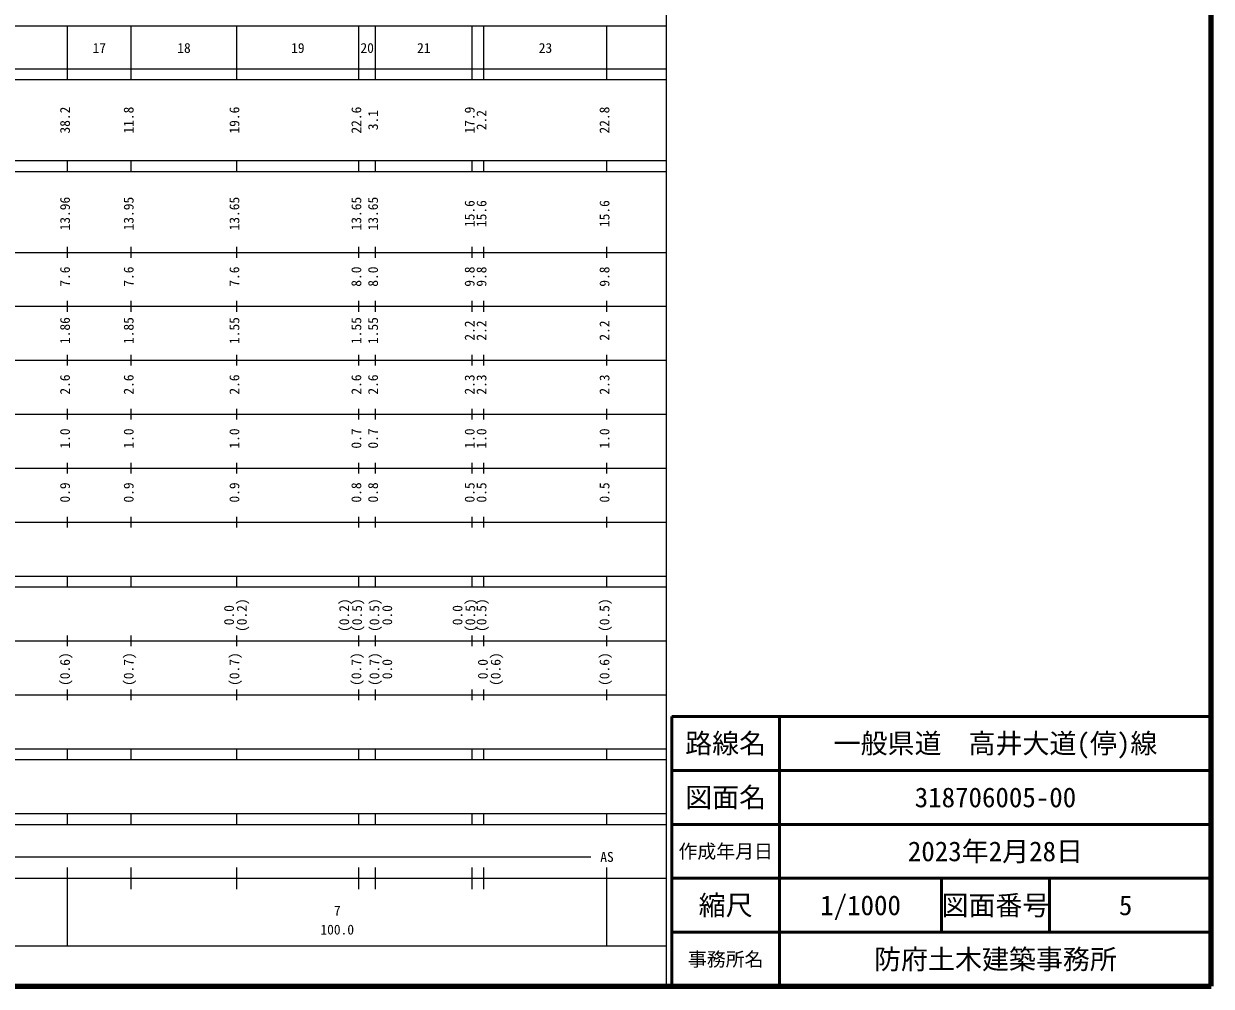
# Model space of a CAD drawing. Units: millimetres on the paper, enlarged 1000 times. Extents: x 40000 to 680000, y 20000 to 380000.
# Drawn here: x 459897 to 680000, y 20000 to 198357 of the extents above; entities that cross this region are included whole.
import ezdxf
from ezdxf.enums import TextEntityAlignment as Align

# ---------------------------------------------------------------- set-up
doc = ezdxf.new("R2010")
doc.units = ezdxf.units.MM
doc.header["$LTSCALE"] = 1000
for name, color, linetype, lineweight in [('M-TTL', 2, 'Continuous', 140), ('M-TTL-BAND', 7, 'Continuous', 25), ('M-TTL-FRAM', 2, 'Continuous', 50), ('M-TTL-LINE', 7, 'Continuous', 50), ('M-TTL-TXT', 7, 'Continuous', 13)]:
    doc.layers.add(name, color=color, linetype=linetype, lineweight=lineweight)
doc.styles.add('ＭＳ ゴシック', font='')
doc.styles.get('ＭＳ ゴシック').set_extended_font_data('MS Gothic')

msp = doc.modelspace()

# ---------------------------------------------------------------- linework, layer by layer
at = {"layer": 'M-TTL'}
for p, q in [((680000, 20000), (680000, 380000)), ((40000, 20000), (680000, 20000))]:
    msp.add_line(p, q, dxfattribs=at)
at = {"layer": 'M-TTL-BAND'}
for p, q in [((579000, 20000), (579000, 370000)), ((68000, 198000), (579000, 198000)), ((468000, 188000), (468000, 198000)), ((479800, 188000), (479800, 198000)), ((499400, 188000), (499400, 198000)), ((522000, 188000), (522000, 198000)), ((525100, 188000), (525100, 198000)), ((543000, 188000), (543000, 198000)), ((545200, 188000), (545200, 198000)), ((568000, 188000), (568000, 198000)), ((40000, 190000), (579000, 190000)), ((40000, 188000), (579000, 188000)), ((40000, 173000), (579000, 173000)), ((468000, 171000), (468000, 173000)), ((479800, 171000), (479800, 173000)), ((499400, 171000), (499400, 173000)), ((522000, 171000), (522000, 173000)), ((525100, 171000), (525100, 173000)), ((543000, 171000), (543000, 173000)), ((545200, 171000), (545200, 173000)), ((568000, 171000), (568000, 173000)), ((40000, 171000), (579000, 171000)), ((468000, 155000), (468000, 157000)), ((479800, 155000), (479800, 157000)), ((499400, 155000), (499400, 157000)), ((522000, 155000), (522000, 157000)), ((525100, 155000), (525100, 157000)), ((543000, 155000), (543000, 157000)), ((545200, 155000), (545200, 157000)), ((568000, 155000), (568000, 157000)), ((40000, 156000), (579000, 156000)), ((46000, 146000), (579000, 146000)), ((468000, 145000), (468000, 147000)), ((479800, 145000), (479800, 147000)), ((499400, 145000), (499400, 147000)), ((522000, 145000), (522000, 147000)), ((525100, 145000), (525100, 147000)), ((543000, 145000), (543000, 147000)), ((545200, 145000), (545200, 147000)), ((568000, 145000), (568000, 147000)), ((468000, 135000), (468000, 137000)), ((479800, 135000), (479800, 137000)), ((499400, 135000), (499400, 137000)), ((522000, 135000), (522000, 137000)), ((525100, 135000), (525100, 137000)), ((543000, 135000), (543000, 137000)), ((545200, 135000), (545200, 137000)), ((568000, 135000), (568000, 137000)), ((52000, 136000), (579000, 136000)), ((46000, 126000), (579000, 126000)), ((468000, 125000), (468000, 127000)), ((479800, 125000), (479800, 127000)), ((499400, 125000), (499400, 127000)), ((522000, 125000), (522000, 127000)), ((525100, 125000), (525100, 127000)), ((543000, 125000), (543000, 127000)), ((545200, 125000), (545200, 127000)), ((568000, 125000), (568000, 127000)), ((468000, 115000), (468000, 117000)), ((479800, 115000), (479800, 117000)), ((499400, 115000), (499400, 117000)), ((522000, 115000), (522000, 117000)), ((525100, 115000), (525100, 117000)), ((543000, 115000), (543000, 117000)), ((545200, 115000), (545200, 117000)), ((568000, 115000), (568000, 117000)), ((52000, 116000), (579000, 116000)), ((46000, 106000), (579000, 106000)), ((468000, 105000), (468000, 107000)), ((479800, 105000), (479800, 107000)), ((499400, 105000), (499400, 107000)), ((522000, 105000), (522000, 107000)), ((525100, 105000), (525100, 107000)), ((543000, 105000), (543000, 107000)), ((545200, 105000), (545200, 107000)), ((568000, 105000), (568000, 107000)), ((40000, 96000), (579000, 96000)), ((468000, 94000), (468000, 96000)), ((479800, 94000), (479800, 96000)), ((499400, 94000), (499400, 96000)), ((522000, 94000), (522000, 96000)), ((525100, 94000), (525100, 96000)), ((543000, 94000), (543000, 96000)), ((545200, 94000), (545200, 96000)), ((568000, 94000), (568000, 96000)), ((40000, 94000), (579000, 94000)), ((49000, 84000), (579000, 84000)), ((468000, 83000), (468000, 85000)), ((479800, 83000), (479800, 85000)), ((499400, 83000), (499400, 85000)), ((522000, 83000), (522000, 85000)), ((525100, 83000), (525100, 85000)), ((543000, 83000), (543000, 85000)), ((545200, 83000), (545200, 85000)), ((568000, 83000), (568000, 85000)), ((468000, 73000), (468000, 75000)), ((479800, 73000), (479800, 75000)), ((499400, 73000), (499400, 75000)), ((522000, 73000), (522000, 75000)), ((525100, 73000), (525100, 75000)), ((543000, 73000), (543000, 75000)), ((545200, 73000), (545200, 75000)), ((568000, 73000), (568000, 75000)), ((40000, 74000), (579000, 74000)), ((40000, 64000), (579000, 64000)), ((468000, 62000), (468000, 64000)), ((479800, 62000), (479800, 64000)), ((499400, 62000), (499400, 64000)), ((522000, 62000), (522000, 64000)), ((525100, 62000), (525100, 64000)), ((543000, 62000), (543000, 64000)), ((545200, 62000), (545200, 64000)), ((568000, 62000), (568000, 64000)), ((40000, 62000), (579000, 62000)), ((40000, 52000), (579000, 52000)), ((468000, 50000), (468000, 52000)), ((479800, 50000), (479800, 52000)), ((499400, 50000), (499400, 52000)), ((522000, 50000), (522000, 52000)), ((525100, 50000), (525100, 52000)), ((543000, 50000), (543000, 52000)), ((545200, 50000), (545200, 52000)), ((568000, 50000), (568000, 52000)), ((40000, 50000), (579000, 50000)), ((71000, 44000), (565000, 44000)), ((468000, 27500), (468000, 42000)), ((479800, 38000), (479800, 42000)), ((499400, 38000), (499400, 42000)), ((522000, 38000), (522000, 42000)), ((525100, 38000), (525100, 42000)), ((543000, 38000), (543000, 42000)), ((545200, 38000), (545200, 42000)), ((568000, 27500), (568000, 42000)), ((40000, 40000), (579000, 40000)), ((68000, 27500), (579000, 27500))]:
    msp.add_line(p, q, dxfattribs=at)
at = {"layer": 'M-TTL-FRAM'}
for p, q in [((680000, 70000), (580000, 70000)), ((580000, 70000), (580000, 20000))]:
    msp.add_line(p, q, dxfattribs=at)
at = {"layer": 'M-TTL-LINE'}
for p, q in [((600000, 70000), (600000, 20000)), ((680000, 60000), (580000, 60000)), ((680000, 50000), (580000, 50000)), ((680000, 40000), (580000, 40000)), ((630000, 40000), (630000, 30000)), ((650000, 40000), (650000, 30000)), ((680000, 30000), (580000, 30000))]:
    msp.add_line(p, q, dxfattribs=at)

# ---------------------------------------------------------------- texts
at = {"layer": 'M-TTL-BAND', "style": 'ＭＳ ゴシック'}
for s, p in [('17', (473900, 192405)), ('18', (489600, 192405)), ('19', (510700, 192405)), ('20', (523550, 192405)), ('21', (534050, 192405)), ('23', (556600, 192405)), ('AS', (568000, 42500)), ('7', (518000, 32523)), ('100.0', (518000, 29033))]:
    msp.add_text(s, height=1833, dxfattribs=at).set_placement(p, align=Align.BOTTOM_CENTER)
for s, p in [('38.2', (469000, 180500)), ('11.8', (480800, 180500)), ('19.6', (500400, 180500)), ('22.6', (523000, 180500)), ('17.9', (544000, 180500)), ('22.8', (569000, 180500)), ('3.1', (526100, 180500)), ('2.2', (546200, 180500)), ('13.96', (469000, 163174)), ('13.95', (480800, 163174)), ('13.65', (500400, 163174)), ('13.65', (523000, 163174)), ('13.65', (526100, 163174)), ('15.6', (544000, 163174)), ('15.6', (546200, 163174)), ('15.6', (569000, 163174)), ('7.6', (469000, 151500)), ('7.6', (480800, 151500)), ('7.6', (500400, 151500)), ('8.0', (523000, 151500)), ('8.0', (526100, 151500)), ('9.8', (544000, 151500)), ('9.8', (546200, 151500)), ('9.8', (569000, 151500)), ('1.86', (469000, 141500)), ('1.85', (480800, 141500)), ('1.55', (500400, 141500)), ('1.55', (523000, 141500)), ('1.55', (526100, 141500)), ('2.2', (544000, 141500)), ('2.2', (546200, 141500)), ('2.2', (569000, 141500)), ('2.6', (469000, 131500)), ('2.6', (480800, 131500)), ('2.6', (500400, 131500)), ('2.6', (523000, 131500)), ('2.6', (526100, 131500)), ('2.3', (544000, 131500)), ('2.3', (546200, 131500)), ('2.3', (569000, 131500)), ('1.0', (469000, 121500)), ('1.0', (480800, 121500)), ('1.0', (500400, 121500)), ('0.7', (523000, 121500)), ('0.7', (526100, 121500)), ('1.0', (544000, 121500)), ('1.0', (546200, 121500)), ('1.0', (569000, 121500)), ('0.9', (469000, 111500)), ('0.9', (480800, 111500)), ('0.9', (500400, 111500)), ('0.8', (523000, 111500)), ('0.8', (526100, 111500)), ('0.5', (544000, 111500)), ('0.5', (546200, 111500)), ('0.5', (569000, 111500)), ('0.0', (499400, 88764)), ('(0.2)', (501770, 88764)), ('(0.2)', (520750, 88764)), ('(0.5)', (523120, 88764)), ('(0.5)', (526350, 88764)), ('0.0', (528720, 88764)), ('0.0', (541750, 88764)), ('(0.5)', (544120, 88764)), ('(0.5)', (546200, 88764)), ('(0.5)', (569000, 88764)), ('(0.6)', (469000, 78764)), ('(0.7)', (480800, 78764)), ('(0.7)', (500400, 78764)), ('(0.7)', (523000, 78764)), ('(0.7)', (526350, 78764)), ('(0.6)', (548820, 78764)), ('(0.6)', (569000, 78764)), ('0.0', (528720, 78764)), ('0.0', (546450, 78764))]:
    msp.add_text(s, height=1833, rotation=90, dxfattribs=at).set_placement(p, align=Align.BOTTOM_CENTER)
at = {"layer": 'M-TTL-TXT', "style": 'ＭＳ ゴシック'}
for s, height, p in [('路線名', 3666, (590000, 65000)), ('路線名', 3666, (590000, 65000)), ('一般県道\u3000高井大道(停)線', 3666, (640000, 65000)), ('図面名', 3666, (590000, 55000)), ('図面名', 3666, (590000, 55000)), ('318706005-00', 3666, (640000, 55000)), ('作成年月日', 2566, (590000, 45000)), ('作成年月日', 2566, (590000, 45000)), ('2023年2月28日', 3666, (640000, 45000)), ('縮尺', 3666, (590000, 35000)), ('縮尺', 3666, (590000, 35000)), ('1/1000', 3666, (615000, 35000)), ('図面番号', 3666, (640000, 35000)), ('図面番号', 3666, (640000, 35000)), ('5', 3666, (664125, 35000)), ('事務所名', 2566, (590000, 25000)), ('事務所名', 2566, (590000, 25000)), ('防府土木建築事務所', 3666, (640000, 25000))]:
    msp.add_text(s, height=height, dxfattribs=at).set_placement(p, align=Align.MIDDLE_CENTER)

doc.saveas('drawing.dxf')
